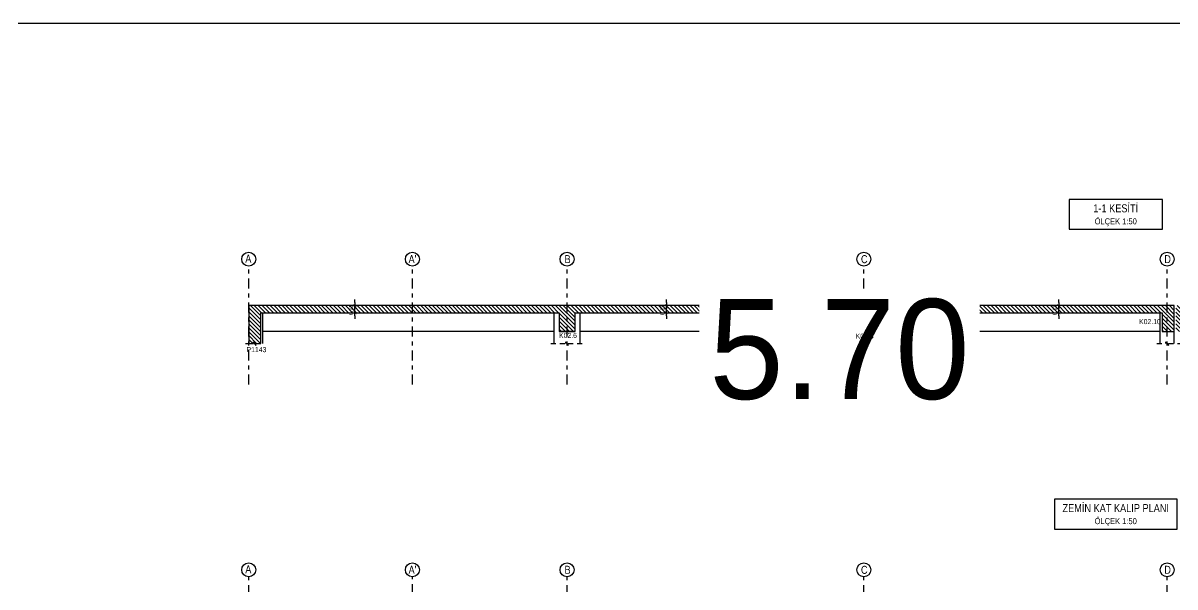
# Model space of a CAD drawing. Header units: metres. Extents: x 419734 to 420376, y 4564732 to 4565123.
# Drawn here: x 419986.57 to 420015.35, y 4565108.75 to 4565122.85 of the extents above; entities that cross this region are included whole.
import ezdxf
from ezdxf.enums import TextEntityAlignment as Align

# ---------------------------------------------------------------- set-up
doc = ezdxf.new("R2018")
doc.units = ezdxf.units.M
for name, pattern in [('CONTINUA', [0]), ('NASCOSTA', [0.375, 0.25, -0.125]), ('TRATTO-PUNTO', [1, 0.5, -0.25, 0, -0.25])]:
    doc.linetypes.add(name, pattern=pattern)
doc.layers.get('Defpoints').update_dxf_attribs({"color": 5})
for name, color, linetype in [("07-ENTITA' COPRENTE", 7, 'Continuous'), ('07-TITOLI', 4, 'CONTINUA'), ('Standart', 7, 'Continuous'), ('SW_ASSI', 7, 'TRATTO-PUNTO'), ('SW_DIM', 33, 'Continuous'), ('SW_MAGRONE', 2, 'Continuous'), ('SW_QUOTE', 1, 'Continuous'), ('SW_SOTTILE_02', 1, 'Continuous'), ('SW_TESTI', 2, 'Continuous'), ('SW_TRATT_GRIGIO', 252, 'NASCOSTA'), ('SW_TRATTEGGIO_252', 252, 'Continuous'), ('SW_TXT_TESTI', 1, 'Continuous'), ('SW_VISTE', 1, 'Continuous')]:
    doc.layers.add(name, color=color, linetype=linetype)
doc.styles.add('ITALFERR', font='romans.shx', dxfattribs={"width": 0.8})
doc.styles.get("Standard").update_dxf_attribs({"font": 'arial.ttf'})
doc.styles.add('SWS', font='ARIALN.TTF')
doc.dimstyles.new('DIM-SW-50_m', dxfattribs={"dimtxt": 0.1, "dimasz": 0.075, "dimexe": 0.125, "dimexo": 0.125, "dimgap": 0.05, "dimtad": 1, "dimzin": 1, "dimdsep": 46, "dimtxsty": 'SWS', "dimblk1": 'D', "dimblk2": 'D', "dimsah": 1, "dimcen": 0.0075, "dimdle": 0.0625, "dimse1": 1, "dimse2": 1, "dimclrd": 256, "dimclre": 256, "dimclrt": 256, "dimazin": 0, "dimtfac": 0.75, "dimtmove": 1, "dimatfit": 3, "dimldrblk": 'D', "dimfxl": 0.125, "dimtvp": 1.5, "dimtolj": 1, "dimtzin": 0, "dimarcsym": 0})

# ---------------------------------------------------------------- blocks, each defined once
blk = doc.blocks.new('*U726')
blk.add_hatch(color=256).paths.add_polyline_path([(0.0025, 0.0025), (0, 0.0025), (0, 0)])
for p, q in [((0.0095, 0.0025), (-0.0025, 0.0025)), ((-0.0025, 0.0025), (0, 0)), ((-0.0025, 0), (0.0025, 0)), ((0, 0), (0, 0.0025)), ((0.0025, 0.0025), (0, 0))]:
    blk.add_line(p, q)
at = {"color": 2, "lineweight": 30, "flags": 104}
blk.add_attdef('QM', text='', height=0.0025, dxfattribs=at).set_placement((0.001, 0.0033), align=Align.BOTTOM_LEFT)
blk = doc.blocks.new('*U381')
at = {"layer": 'SW_TESTI', "color": 3, "style": 'ITALFERR', "width": 0.8}
for tag, p in [('EVENTUALE_1', (0, -0.6)), ('EVENTUALE_2', (0, -1.25))]:
    blk.add_attdef(tag, text='', height=0.3, dxfattribs=at).set_placement(p, align=Align.CENTER)
at = {"layer": 'SW_TESTI', "color": 2, "style": 'ITALFERR', "width": 0.8}
blk.add_attdef('EVENTUALE_3', text='', height=0.3, dxfattribs=at).set_placement((0, -1.9), align=Align.CENTER)
at = {"color": 255}
blk.add_wipeout([(-2.33, 1.5), (-2.33, 0), (2.33, 0), (2.33, 1.5)], dxfattribs=at).dxf.layer = "07-ENTITA' COPRENTE"
at = {"layer": 'SW_SOTTILE_02', "ltscale": 0.02}
blk.add_lwpolyline([(-2.33, 0), (2.33, 0), (2.33, 1.5), (-2.33, 1.5)], close=True, dxfattribs=at)
at = {"layer": 'SW_TESTI', "color": 3, "style": 'ITALFERR', "width": 0.8}
blk.add_attdef('TITOLO', text='', height=0.4, dxfattribs=at).set_placement((0, 0.85), align=Align.CENTER)
at = {"layer": 'SW_TESTI', "color": 2, "style": 'ITALFERR', "width": 0.8}
blk.add_attdef('SCALA', text='', height=0.3, dxfattribs=at).set_placement((0, 0.25), align=Align.CENTER)
blk = doc.blocks.new('*U369')
at = {"layer": 'SW_TESTI', "color": 3, "style": 'ITALFERR', "width": 0.8}
for tag, p in [('EVENTUALE_1', (0, -0.6)), ('EVENTUALE_2', (0, -1.25))]:
    blk.add_attdef(tag, text='', height=0.3, dxfattribs=at).set_placement(p, align=Align.CENTER)
at = {"layer": 'SW_TESTI', "color": 2, "style": 'ITALFERR', "width": 0.8}
blk.add_attdef('EVENTUALE_3', text='', height=0.3, dxfattribs=at).set_placement((0, -1.9), align=Align.CENTER)
at = {"color": 255}
blk.add_wipeout([(-3.067, 1.5), (-3.067, 0), (3.067, 0), (3.067, 1.5)], dxfattribs=at).dxf.layer = "07-ENTITA' COPRENTE"
at = {"layer": 'SW_SOTTILE_02', "ltscale": 0.02}
blk.add_lwpolyline([(-3.067, 0), (3.067, 0), (3.067, 1.5), (-3.067, 1.5)], close=True, dxfattribs=at)
at = {"layer": 'SW_TESTI', "color": 3, "style": 'ITALFERR', "width": 0.8}
blk.add_attdef('TITOLO', text='', height=0.4, dxfattribs=at).set_placement((0, 0.85), align=Align.CENTER)
at = {"layer": 'SW_TESTI', "color": 2, "style": 'ITALFERR', "width": 0.8}
blk.add_attdef('SCALA', text='', height=0.3, dxfattribs=at).set_placement((0, 0.25), align=Align.CENTER)
blk = doc.blocks.new('D')
for p, q in [((-1, 0), (1, 0)), ((0, 2), (0, -2))]:
    blk.add_line(p, q)
at = {"const_width": 0.141}
blk.add_lwpolyline([(0.48, 0.48), (-0.48, -0.48)], dxfattribs=at)
blk = doc.blocks.new('*D819')
at = {"layer": 'Defpoints', "color": 0, "ltscale": 0.5, "transparency": 16777216}
for p in [(419994.736, 4565115.785), (419994.862, 4565115.785), (419994.736, 4565115.605)]:
    blk.add_point(p, dxfattribs=at)
at = {"layer": 'SW_DIM', "lineweight": -2, "ltscale": 0.5, "transparency": 16777216}
for p, q in [((419994.862, 4565115.86), (419994.862, 4565115.935)), ((419994.862, 4565115.605), (419994.862, 4565115.785)), ((419994.862, 4565115.53), (419994.862, 4565115.455))]:
    blk.add_line(p, q, dxfattribs=at)
at = {"layer": 'SW_DIM', "lineweight": -2, "ltscale": 0.5, "transparency": 16777216, "xscale": 0.075, "yscale": 0.075, "zscale": 0.075}
for p, rotation in [((419994.862, 4565115.785), 270), ((419994.862, 4565115.605), 90)]:
    blk.add_blockref('D', p, dxfattribs=dict(at, rotation=rotation))
at = {"layer": 'SW_DIM', "ltscale": 0.5, "transparency": 16777216, "insert": (419994.761, 4565115.68), "char_height": 0.1, "attachment_point": 5, "rotation": 90, "style": 'SWS'}
blk.add_mtext('\\A1;0.18', dxfattribs=at)
blk = doc.blocks.new('*D798')
at = {"layer": 'Defpoints', "color": 0, "ltscale": 0.5, "transparency": 16777216}
for p in [(420002.521, 4565115.785), (420002.646, 4565115.785), (420002.521, 4565115.605)]:
    blk.add_point(p, dxfattribs=at)
at = {"layer": 'SW_DIM', "lineweight": -2, "ltscale": 0.5, "transparency": 16777216}
for p, q in [((420002.646, 4565115.86), (420002.646, 4565115.935)), ((420002.646, 4565115.605), (420002.646, 4565115.785)), ((420002.646, 4565115.53), (420002.646, 4565115.455))]:
    blk.add_line(p, q, dxfattribs=at)
at = {"layer": 'SW_DIM', "lineweight": -2, "ltscale": 0.5, "transparency": 16777216, "xscale": 0.075, "yscale": 0.075, "zscale": 0.075}
for p, rotation in [((420002.646, 4565115.785), 270), ((420002.646, 4565115.605), 90)]:
    blk.add_blockref('D', p, dxfattribs=dict(at, rotation=rotation))
at = {"layer": 'SW_DIM', "ltscale": 0.5, "transparency": 16777216, "insert": (420002.545, 4565115.68), "char_height": 0.1, "attachment_point": 5, "rotation": 90, "style": 'SWS'}
blk.add_mtext('\\A1;0.18', dxfattribs=at)
blk = doc.blocks.new('*D799')
at = {"layer": 'Defpoints', "color": 0, "ltscale": 0.5, "transparency": 16777216}
for p in [(420012.326, 4565115.785), (420012.451, 4565115.785), (420012.326, 4565115.605)]:
    blk.add_point(p, dxfattribs=at)
at = {"layer": 'SW_DIM', "lineweight": -2, "ltscale": 0.5, "transparency": 16777216}
for p, q in [((420012.451, 4565115.86), (420012.451, 4565115.935)), ((420012.451, 4565115.605), (420012.451, 4565115.785)), ((420012.451, 4565115.53), (420012.451, 4565115.455))]:
    blk.add_line(p, q, dxfattribs=at)
at = {"layer": 'SW_DIM', "lineweight": -2, "ltscale": 0.5, "transparency": 16777216, "xscale": 0.075, "yscale": 0.075, "zscale": 0.075}
for p, rotation in [((420012.451, 4565115.785), 270), ((420012.451, 4565115.605), 90)]:
    blk.add_blockref('D', p, dxfattribs=dict(at, rotation=rotation))
at = {"layer": 'SW_DIM', "ltscale": 0.5, "transparency": 16777216, "insert": (420012.35, 4565115.68), "char_height": 0.1, "attachment_point": 5, "rotation": 90, "style": 'SWS'}
blk.add_mtext('\\A1;0.18', dxfattribs=at)

msp = doc.modelspace()

# ---------------------------------------------------------------- hatches: boundary and pattern name
at = {"layer": 'SW_TRATTEGGIO_252'}
h = msp.add_hatch(dxfattribs=at)
h.set_pattern_fill('_USER', color=256, scale=0.07, angle=135, pattern_type=0)
h.set_pattern_definition([(135, (419964.381146, 4565255.910815), (-0.049497475, -0.049497475), [])])
h.paths.add_polyline_path([(420015.33413, 4565115.78457), (419992.20641, 4565115.78457), (419992.20641, 4565114.83457), (419992.32641, 4565114.83457), (419992.32641, 4565114.87957), (419992.38641, 4565114.78957), (419992.38641, 4565114.83457), (419992.50641, 4565114.83457), (419992.50641, 4565115.60457), (419992.55641, 4565115.60457), (419999.83667, 4565115.60457), (419999.96167, 4565115.60457), (419999.96167, 4565115.13457), (420000.36167, 4565115.13457), (420000.36167, 4565115.60457), (420000.48667, 4565115.60457), (420007.25409, 4565115.60457), (420007.37909, 4565115.60457), (420007.37909, 4565115.13457), (420007.77909, 4565115.13457), (420007.77909, 4565115.60457), (420007.90409, 4565115.60457), (420014.98413, 4565115.60457), (420015.03413, 4565115.60457), (420015.03413, 4565115.13457), (420015.33413, 4565115.13457)])
h.paths.add_polyline_path([(420040.67913, 4565115.78457), (420015.37413, 4565115.78457), (420015.37413, 4565115.13457), (420015.67413, 4565115.13457), (420015.67413, 4565115.62457), (420015.72413, 4565115.62457), (420021.27913, 4565115.62457), (420021.27913, 4565115.13457), (420021.67913, 4565115.13457), (420021.67913, 4565115.62457), (420026.77913, 4565115.62457), (420026.77913, 4565115.13457), (420027.17913, 4565115.13457), (420027.17913, 4565115.62457), (420031.32913, 4565115.62457), (420031.32913, 4565115.13457), (420031.37913, 4565115.13457), (420031.67913, 4565115.13457), (420031.72913, 4565115.13457), (420031.72913, 4565115.62457), (420035.82913, 4565115.62457), (420035.82913, 4565115.13457), (420036.22913, 4565115.13457), (420036.22913, 4565115.62457), (420040.37913, 4565115.62457), (420040.37913, 4565115.13457), (420040.37913, 4565114.83457), (420040.49913, 4565114.83457), (420040.49913, 4565114.87957), (420040.55913, 4565114.78957), (420040.55913, 4565114.83457), (420040.67913, 4565114.83457)])

# ---------------------------------------------------------------- linework, layer by layer
msp.add_line((419805.79921, 4565122.85209), (420103.04921, 4565122.85209))
at = {"layer": 'Standart', "color": 159, "linetype": 'Continuous', "lineweight": -3}
msp.add_lwpolyline([(420000.36167, 4565115.13457), (419999.96167, 4565115.13457)], dxfattribs=at)
at = {"layer": 'SW_ASSI', "ltscale": 0.5}
for points in [[(419992.20641, 4565113.81272), (419992.20641, 4565116.77118)], [(419996.29654, 4565113.81272), (419996.29654, 4565116.77118)], [(420000.16167, 4565113.81272), (420000.16167, 4565116.77118)], [(420007.57909, 4565113.81272), (420007.57909, 4565116.77118)], [(420015.15913, 4565113.81272), (420015.15913, 4565116.77118)], [(419992.20641, 4565091.14662), (419992.20641, 4565109.00194)], [(419996.29654, 4565091.16958), (419996.29654, 4565109.00194)], [(420000.16167, 4565091.14662), (420000.16167, 4565109.00194)], [(420007.57909, 4565091.14662), (420007.57909, 4565109.00194)], [(420015.15913, 4565091.14662), (420015.15913, 4565109.00194)]]:
    msp.add_lwpolyline(points, dxfattribs=at)
at = {"layer": 'SW_MAGRONE'}
msp.add_lwpolyline([(420015.33413, 4565115.78457), (419992.20641, 4565115.78457), (419992.20641, 4565114.83457), (419992.32641, 4565114.83457), (419992.32641, 4565114.87957), (419992.38641, 4565114.78957), (419992.38641, 4565114.83457), (419992.50641, 4565114.83457), (419992.50641, 4565115.60457), (419992.55641, 4565115.60457), (419999.83667, 4565115.60457), (419999.96167, 4565115.60457), (419999.96167, 4565115.13457), (420000.36167, 4565115.13457), (420000.36167, 4565115.60457), (420000.48667, 4565115.60457), (420007.25409, 4565115.60457), (420007.37909, 4565115.60457), (420007.37909, 4565115.13457), (420007.77909, 4565115.13457), (420007.77909, 4565115.60457), (420007.90409, 4565115.60457), (420014.98413, 4565115.60457), (420015.03413, 4565115.60457), (420015.03413, 4565115.13457), (420015.33413, 4565115.13457)], close=True, dxfattribs=at)
at = {"layer": 'SW_TRATT_GRIGIO', "ltscale": 0.5}
for points in [[(419992.12641, 4565114.83457), (419992.32641, 4565114.83457)], [(419992.32641, 4565114.83457), (419992.32641, 4565114.87957)], [(419992.32641, 4565114.87957), (419992.38641, 4565114.78957)], [(419992.38641, 4565114.78957), (419992.38641, 4565114.83457)], [(419992.38641, 4565114.83457), (419992.58641, 4565114.83457)], [(419999.75667, 4565114.83457), (420000.13167, 4565114.83457)], [(420000.13167, 4565114.83457), (420000.13167, 4565114.87957)], [(420000.13167, 4565114.87957), (420000.19167, 4565114.78957)], [(420000.19167, 4565114.78957), (420000.19167, 4565114.83457)], [(420000.19167, 4565114.83457), (420000.56667, 4565114.83457)], [(420007.17409, 4565114.83457), (420007.54909, 4565114.83457)], [(420007.54909, 4565114.83457), (420007.54909, 4565114.87957)], [(420007.54909, 4565114.87957), (420007.60909, 4565114.78957)], [(420007.60909, 4565114.78957), (420007.60909, 4565114.83457)], [(420007.60909, 4565114.83457), (420007.98409, 4565114.83457)], [(420014.90413, 4565114.83457), (420015.12913, 4565114.83457)], [(420015.12913, 4565114.83457), (420015.12913, 4565114.87957)], [(420015.12913, 4565114.87957), (420015.18913, 4565114.78957)], [(420015.18913, 4565114.78957), (420015.18913, 4565114.83457)], [(420015.18913, 4565114.83457), (420015.51913, 4565114.83457)]]:
    msp.add_lwpolyline(points, dxfattribs=at)
at = {"layer": 'SW_TXT_TESTI', "color": 1}
for centre in [(419992.20641, 4565116.94618), (419996.29654, 4565116.94618), (420000.16167, 4565116.94618), (420007.57909, 4565116.94618), (420015.15913, 4565116.94618), (419992.20641, 4565109.17694), (419996.29654, 4565109.17694), (420000.16167, 4565109.17694), (420007.57909, 4565109.17694), (420015.15913, 4565109.17694)]:
    msp.add_circle(centre, 0.175, dxfattribs=at)
at = {"layer": 'SW_VISTE'}
for points in [[(419992.55641, 4565114.83457), (419992.55641, 4565115.60457)], [(419999.83667, 4565114.83457), (419999.83667, 4565115.60457)], [(420000.48667, 4565114.83457), (420000.48667, 4565115.60457)], [(420007.25409, 4565114.83457), (420007.25409, 4565115.60457)], [(420007.90409, 4565114.83457), (420007.90409, 4565115.60457)], [(420014.98413, 4565114.83457), (420014.98413, 4565115.60457)], [(419999.83667, 4565115.13457), (419992.55641, 4565115.13457)], [(420007.25409, 4565115.13457), (420000.48667, 4565115.13457)], [(420014.98413, 4565115.13457), (420007.90409, 4565115.13457)], [(420015.33413, 4565114.83457), (420015.33413, 4565115.13457)]]:
    msp.add_lwpolyline(points, dxfattribs=at)

# ---------------------------------------------------------------- block references
at = {"layer": '07-TITOLI'}
ref = msp.add_blockref('*U381', (420013.87421, 4565117.69261), dxfattribs=dict(at, xscale=0.5, yscale=0.5, zscale=0.5))
ref.add_attrib('TITOLO', '1-1 KESİTİ', dxfattribs={"layer": 'SW_TESTI', "color": 3, "height": 0.2, "style": 'SWS'}).set_placement((420013.87421, 4565118.11761), align=Align.CENTER)
ref.add_attrib('SCALA', 'ÖLÇEK 1:50', dxfattribs={"layer": 'SW_TESTI', "height": 0.15, "style": 'SWS'}).set_placement((420013.87421, 4565117.81761), align=Align.CENTER)
ref = msp.add_blockref('*U369', (420013.87421, 4565110.1949), dxfattribs=dict(at, xscale=0.5, yscale=0.5, zscale=0.5))
ref.add_attrib('TITOLO', 'ZEMİN KAT KALIP PLANI', dxfattribs={"layer": 'SW_TESTI', "color": 3, "height": 0.2, "style": 'SWS'}).set_placement((420013.87421, 4565110.6199), align=Align.CENTER)
ref.add_attrib('SCALA', 'ÖLÇEK 1:50', dxfattribs={"layer": 'SW_TESTI', "height": 0.15, "style": 'SWS'}).set_placement((420013.87421, 4565110.3199), align=Align.CENTER)
at = {"layer": 'SW_QUOTE', "ltscale": 0.5}
ref = msp.add_blockref('*U726', (420003.66544, 4565115.78457), dxfattribs=dict(at, xscale=50, yscale=50, zscale=50))
lines = msp.add_mtext('5.70', dxfattribs={"layer": '0', "color": 2, "insert": (420003.71544, 4565115.94957), "char_height": 2.5, "attachment_point": 1, "bg_fill": 3, "box_fill_scale": 1.1, "bg_fill_color": 256, "bg_fill_transparency": 0})
ref.add_attrib('QM', '', (420003.71544, 4565115.94957), dxfattribs={"flags": 104}).embed_mtext(lines)

# ---------------------------------------------------------------- texts
at = {"layer": 'SW_TXT_TESTI', "color": 4, "style": 'SWS'}
for s, p in [('A', (419992.12026, 4565116.85824)), ("A'", (419996.20085, 4565116.84635)), ('B', (420000.09932, 4565116.84635)), ('C', (420007.50719, 4565116.84635)), ('D', (420015.08723, 4565116.84635)), ('A', (419992.12026, 4565109.089)), ("A'", (419996.20085, 4565109.07711)), ('B', (420000.09932, 4565109.07711)), ('C', (420007.50719, 4565109.07711)), ('D', (420015.08723, 4565109.07711))]:
    msp.add_text(s, height=0.2, rotation=0.110239, dxfattribs=at).set_placement(p)
at = {"layer": 'SW_TXT_TESTI', "color": 2, "style": 'SWS'}
for s, p in [('K02.10', (420014.45721, 4565115.32182)), ('K02.6', (419999.96158, 4565114.97564)), ('K02.8', (420007.37496, 4565114.96032)), ('P1143', (419992.15262, 4565114.62138))]:
    msp.add_text(s, height=0.125, dxfattribs=at).set_placement(p)

# ---------------------------------------------------------------- dimensions: what is measured, and where the dimension line sits
at = {"layer": 'SW_DIM', "ltscale": 0.5}
for base, p1, p2, picture, middle in [((419994.86221, 4565115.78457), (419994.73637, 4565115.60457), (419994.73637, 4565115.78457), '*D819', (419994.86221, 4565115.67957)), ((420002.64643, 4565115.78457), (420002.52059, 4565115.60457), (420002.52059, 4565115.78457), '*D798', (420002.64643, 4565115.67957)), ((420012.45143, 4565115.78457), (420012.32559, 4565115.60457), (420012.32559, 4565115.78457), '*D799', (420012.45143, 4565115.67957))]:
    dim = msp.add_linear_dim(base=base, p1=p1, p2=p2, angle=90, dimstyle='DIM-SW-50_m', dxfattribs=at)
    dim.commit()
    dim.dimension.update_dxf_attribs({"geometry": picture, "text_midpoint": middle, "dimtype": 160})

doc.saveas('drawing.dxf')
